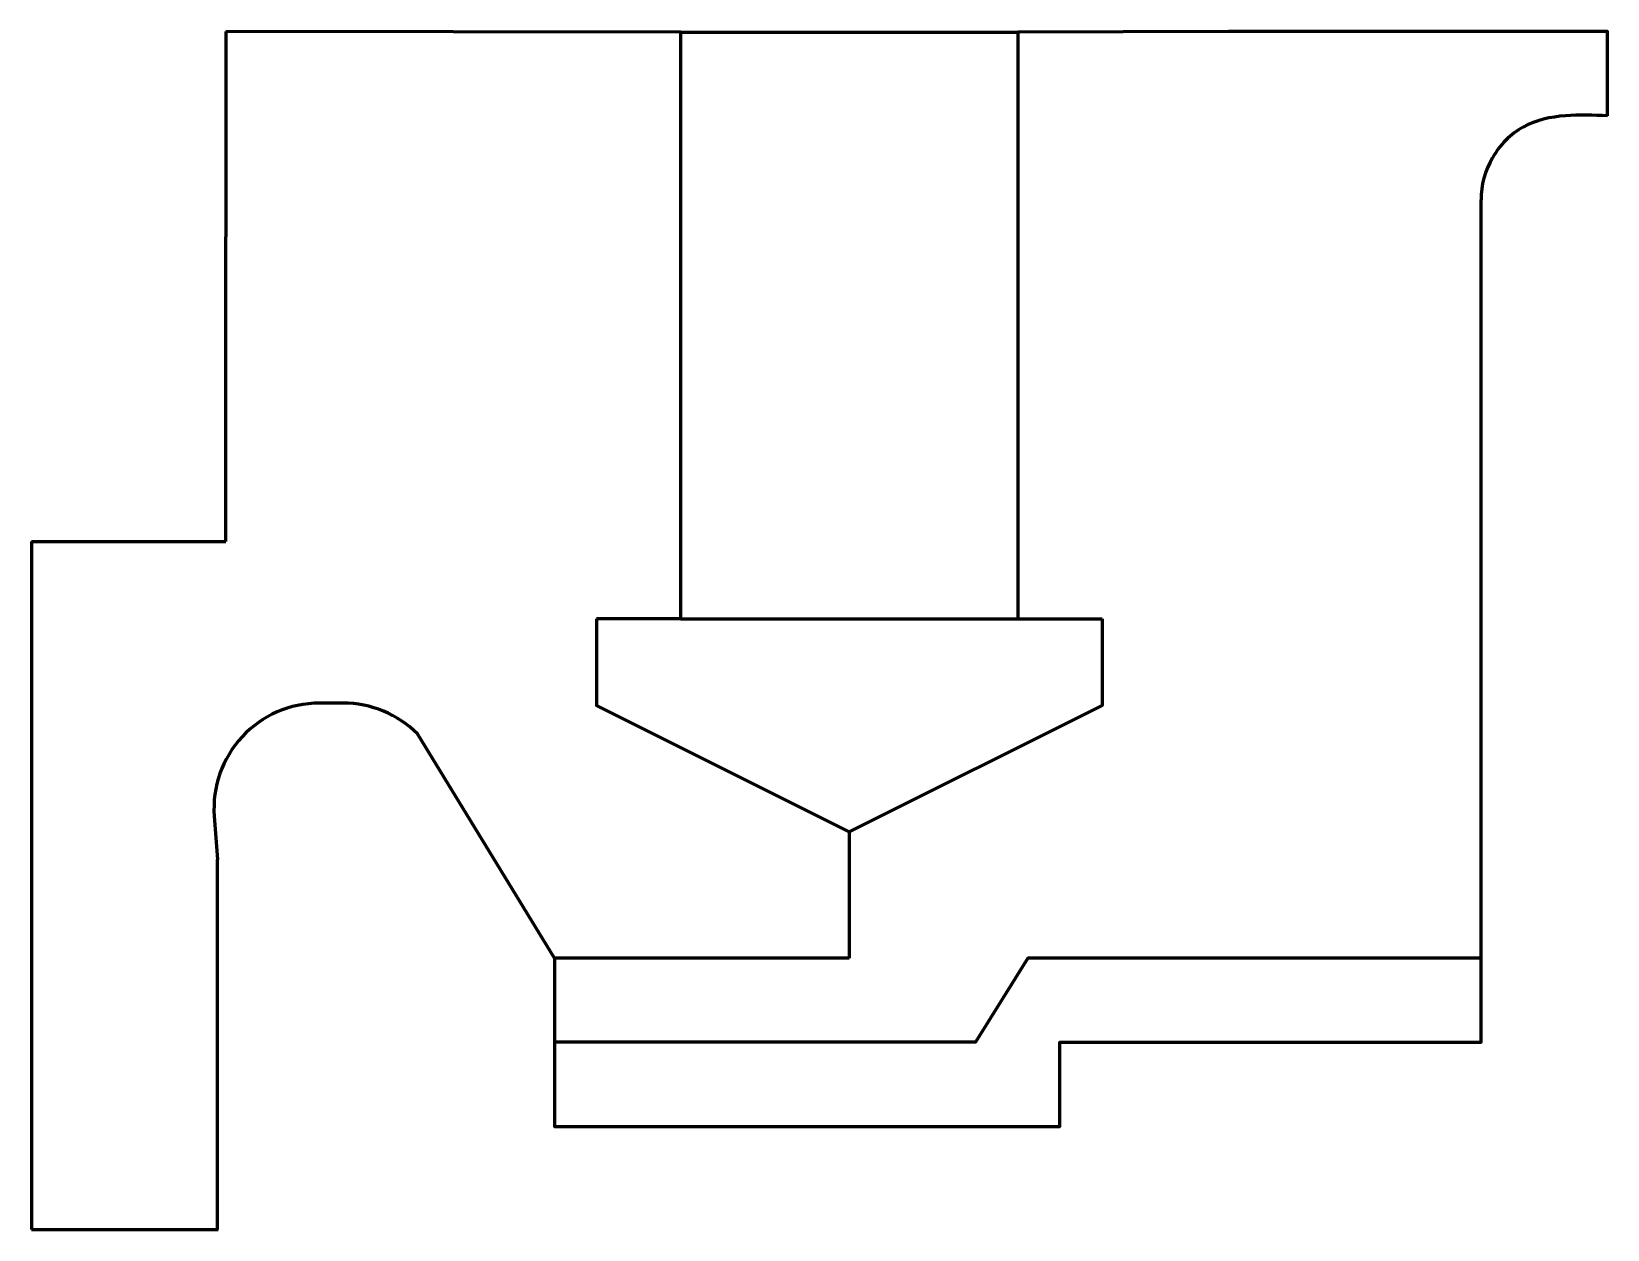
# Model space of a CAD drawing. Header units: millimetres. Extents: x -29.9 to 7.6, y 263.3 to 291.8.
import ezdxf

# ---------------------------------------------------------------- set-up
doc = ezdxf.new("R2010")
doc.units = ezdxf.units.MM
doc.linetypes.add('K5LT_BASIC', pattern=[0])

msp = doc.modelspace()

# ---------------------------------------------------------------- linework, layer by layer
at = {"color": 150, "linetype": 'K5LT_BASIC', "lineweight": 60, "true_color": 0x0080ff}
for p, q in [((-25.245, 291.751), (-25.245, 286.878)), ((-14.445, 291.738), (-25.245, 291.751)), ((-14.445, 277.804), (-14.445, 291.738)), ((-14.445, 291.738), (-6.445, 291.738)), ((-1.445, 291.751), (-6.445, 291.738)), ((-25.245, 279.638), (-25.245, 286.878)), ((-29.859, 279.638), (-29.859, 263.306)), ((-29.859, 279.638), (-25.245, 279.638)), ((-14.445, 277.804), (-16.445, 277.804)), ((-14.445, 277.804), (-6.445, 277.804)), ((-6.445, 277.804), (-4.445, 277.804)), ((-22.463, 275.804), (-23.028, 275.804)), ((-17.445, 269.751), (-20.695, 275.072)), ((-25.521, 273.117), (-25.445, 272.091)), ((-25.445, 263.306), (-25.445, 272.091)), ((-17.445, 269.751), (-17.445, 267.751)), ((-10.445, 269.751), (-17.445, 269.751)), ((-29.859, 263.306), (-25.431, 263.306))]:
    msp.add_line(p, q, dxfattribs=at)
for points in [[(-6.445, 291.738), (-6.445, 277.804)], [(7.555, 289.751), (7.555, 291.751), (-1.445, 291.751)], [(4.555, 269.751), (4.555, 272.751), (4.555, 287.751)], [(-16.445, 277.804), (-16.445, 275.751), (-10.445, 272.751), (-10.445, 269.751)], [(-4.445, 277.804), (-4.445, 275.751), (-10.445, 272.751)], [(4.555, 269.751), (-6.207, 269.751), (-7.445, 267.751), (-17.445, 267.751)], [(-17.445, 267.751), (-17.445, 265.751), (-5.445, 265.751), (-5.445, 267.751), (4.555, 267.751), (4.555, 269.751)]]:
    msp.add_lwpolyline(points, dxfattribs=at)
for centre, start, end in [((-23.028, 273.304), 90, 184.2816), ((-22.463, 273.304), 44.999, 90)]:
    msp.add_arc(centre, 2.5, start, end, dxfattribs=at)
msp.add_open_spline([(7.555, 289.751), (7.222, 289.764), (6.547, 289.793), (5.507, 289.577), (4.747, 288.796), (4.547, 288.096), (4.555, 287.751)], degree=3, knots=[0, 0, 0, 0, 1.000021, 2.03529, 3.07056, 4.105829, 4.105829, 4.105829, 4.105829], dxfattribs=at)

doc.saveas('drawing.dxf')
